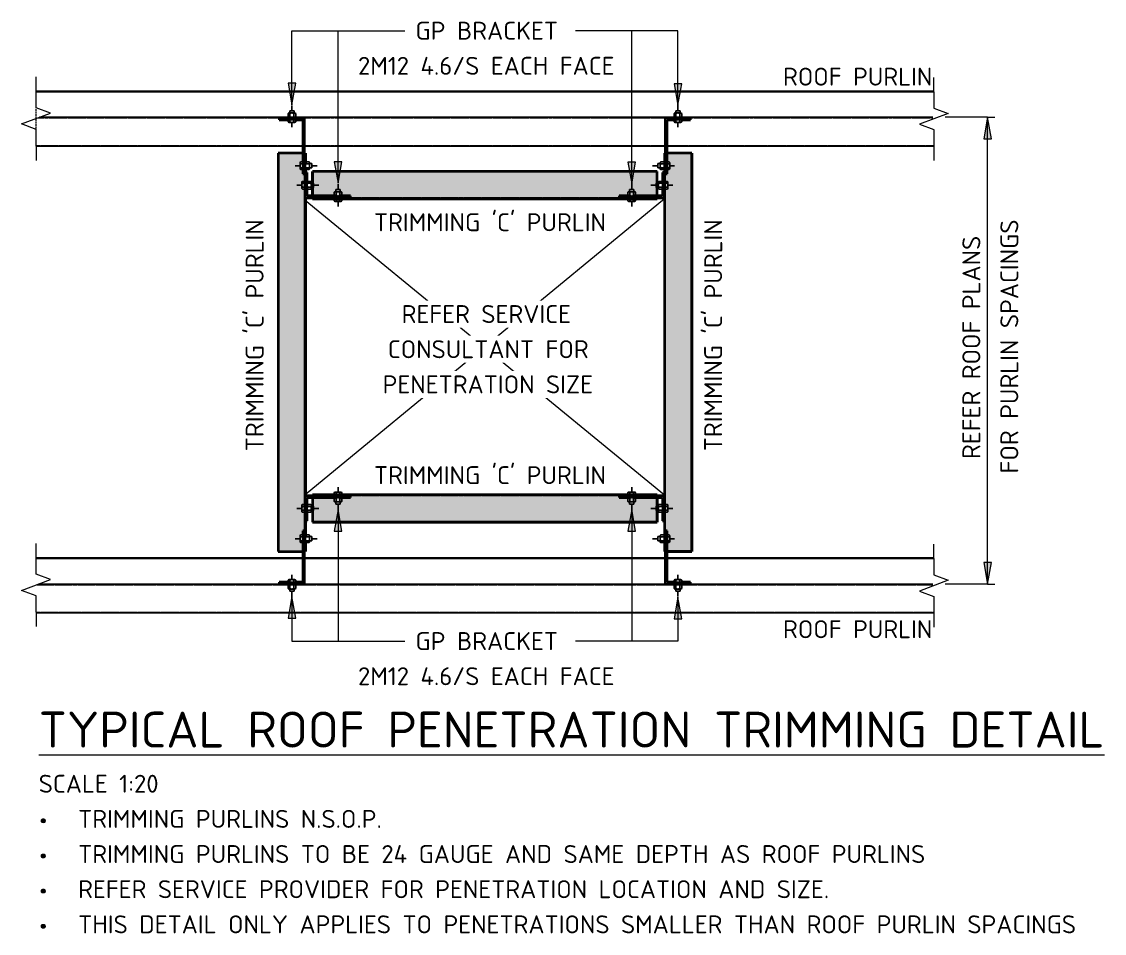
# Model space of a CAD drawing. Header units: millimetres. Extents: x 1168 to 16376, y 1585 to 4936.
# Drawn here: x 7123 to 10138, y 2053 to 4592 of the extents above; entities that cross this region are included whole.
import ezdxf

# ---------------------------------------------------------------- set-up
doc = ezdxf.new("R2010")
doc.units = ezdxf.units.MM
doc.linetypes.add('Dash', pattern=[7, 5, -2])
doc.linetypes.add('Hidden', pattern=[4, 3, -1])
for name, color, linetype, lineweight in [('A-000-T_TEXT', 231, 'Continuous', 13), ('A-010-D_DIM', 211, 'Continuous', 13), ('A-010-D_DIM-20', 211, 'Continuous', 13), ('A-010-M_LINE', 90, 'Continuous', 13), ('Z-000-T_TEXT', 131, 'Continuous', 18), ('Z-060-M_DETAIL', 92, 'Continuous', 25), ('Z-200_P_REF_PLANE', 111, 'Dash', 13)]:
    doc.layers.add(name, color=color, linetype=linetype, lineweight=lineweight)
doc.styles.add('ISOCPEUR_1', font='isocpeur.ttf', dxfattribs={"height": 50})
doc.styles.add('ISOCPEUR_2', font='isocpeur.ttf', dxfattribs={"height": 100})
doc.dimstyles.new('2_5___Arrow_Tick_2', dxfattribs={"dimscale": 304.8, "dimtxt": 49.799059, "dimasz": 0.19685, "dimexe": 0.065617, "dimexo": 0.104987, "dimgap": 0.016404, "dimtad": 1, "dimdec": 0, "dimzin": 0, "dimdsep": 46, "dimtxsty": 'ISOCPEUR_1', "dimsah": 1, "dimcen": 0.09, "dimadec": 0, "dimazin": 0, "dimtfac": 1, "dimtdec": 4, "dimtix": 1, "dimtmove": 0, "dimatfit": 3, "dimfxl": 1, "dimtvp": 1, "dimtolj": 1, "dimtzin": 0, "dimlwd": 18, "dimlwe": 18, "dimarcsym": 2})

# ---------------------------------------------------------------- blocks, each defined once
blk = doc.blocks.new('NRP_Purlin Z-Plan - Z20019-3988764-S6_901 - TYPICAL PURLIN TRIMMING DETAILS')
at = {"layer": 'Z-060-M_DETAIL'}
for p, q in [((2500.7, -208.4), (0.7, -208.4)), ((9.9, -281.4), (705.3, -281.4)), ((721.3, -281.4), (1780.1, -281.4)), ((1796.1, -281.4), (2497.7, -281.4)), ((0.7, -361.4), (743.3, -361.4)), ((748.3, -361.4), (1753.1, -361.4)), ((1758.1, -361.4), (2500.7, -361.4))]:
    blk.add_line(p, q, dxfattribs=at)
at = {"layer": 'Z-060-M_DETAIL', "lineweight": 18}
blk.add_line((0.7, -210.3), (2500.7, -210.3), dxfattribs=at)
at = {"layer": 'Z-060-M_DETAIL', "linetype": 'Hidden', "lineweight": 18}
for p, q in [((4.8, -283.3), (678.3, -283.3)), ((748.3, -283.3), (1753.1, -283.3)), ((1823.1, -283.3), (2497.7, -283.3)), ((0.7, -359.5), (743.3, -359.5)), ((748.3, -359.5), (1753.1, -359.5)), ((1758.1, -359.5), (2500.7, -359.5))]:
    blk.add_line(p, q, dxfattribs=at)
blk = doc.blocks.new('NRP_Purlin Z-Plan - Z20019-V1-S6_901 - TYPICAL PURLIN TRIMMING DETAILS')
at = {"layer": 'Z-060-M_DETAIL'}
for p, q in [((743.3, -208.4), (0.7, -208.4)), ((1753.1, -208.4), (748.3, -208.4)), ((2500.7, -208.4), (1758.1, -208.4)), ((7.3, -281.4), (678.3, -281.4)), ((748.3, -281.4), (1753.1, -281.4)), ((1823.1, -281.4), (2497.7, -281.4)), ((0.7, -361.4), (2500.7, -361.4))]:
    blk.add_line(p, q, dxfattribs=at)
at = {"layer": 'Z-060-M_DETAIL', "lineweight": 18}
for p, q in [((0.7, -210.3), (743.3, -210.3)), ((748.3, -210.3), (1753.1, -210.3)), ((1758.1, -210.3), (2500.7, -210.3))]:
    blk.add_line(p, q, dxfattribs=at)
at = {"layer": 'Z-060-M_DETAIL', "linetype": 'Hidden', "lineweight": 18}
for p, q in [((3.7, -283.3), (705.3, -283.3)), ((721.3, -283.3), (1780.1, -283.3)), ((1796.1, -283.3), (2497.7, -283.3)), ((0.7, -359.5), (2500.7, -359.5))]:
    blk.add_line(p, q, dxfattribs=at)
blk = doc.blocks.new('NRP_Purlin C-Plan - C20024-3988765-S6_901 - TYPICAL PURLIN TRIMMING DETAILS')
at = {"layer": 'Z-060-M_DETAIL', "lineweight": 35}
for p, q in [((0, 54.45), (1108.9, 54.45)), ((0, -21.55), (26.999, -21.55)), ((43.001, -21.55), (54.15, -21.55)), ((124.15, -21.55), (954.15, -21.55)), ((1024.15, -21.55), (1065.899, -21.55)), ((1081.901, -21.55), (1108.9, -21.55))]:
    blk.add_line(p, q, dxfattribs=at)
at = {"layer": 'Z-060-M_DETAIL', "linetype": 'Hidden'}
for p, q in [((57, -19.15), (78.482, -19.15)), ((99.818, -19.15), (978.482, -19.15)), ((999.818, -19.15), (1051.9, -19.15))]:
    blk.add_line(p, q, dxfattribs=at)
blk = doc.blocks.new('NRP_Purlin C-Plan - C20024-3988766-S6_901 - TYPICAL PURLIN TRIMMING DETAILS')
at = {"layer": 'Z-060-M_DETAIL', "lineweight": 35}
for p, q in [((0, 21.55), (26.999, 21.55)), ((43.001, 21.55), (54.15, 21.55)), ((124.15, 21.55), (954.15, 21.55)), ((1024.15, 21.55), (1065.899, 21.55)), ((1081.901, 21.55), (1108.9, 21.55)), ((0, -54.45), (1108.9, -54.45))]:
    blk.add_line(p, q, dxfattribs=at)
at = {"layer": 'Z-060-M_DETAIL', "linetype": 'Hidden'}
for p, q in [((57, 19.15), (78.482, 19.15)), ((99.818, 19.15), (978.482, 19.15)), ((999.818, 19.15), (1051.9, 19.15))]:
    blk.add_line(p, q, dxfattribs=at)
blk = doc.blocks.new('NRP_Purlin C-Plan - C20024-3988767-S6_901 - TYPICAL PURLIN TRIMMING DETAILS')
at = {"layer": 'Z-060-M_DETAIL', "lineweight": 35}
for p, q in [((0, 21.55), (60.332, 21.55)), ((81.668, 21.55), (878.332, 21.55)), ((899.668, 21.55), (960, 21.55)), ((0, -54.45), (960, -54.45))]:
    blk.add_line(p, q, dxfattribs=at)
at = {"layer": 'Z-060-M_DETAIL', "linetype": 'Hidden'}
for p, q in [((0, 19.15), (65, 19.15)), ((77, 19.15), (883, 19.15)), ((895, 19.15), (960, 19.15))]:
    blk.add_line(p, q, dxfattribs=at)
blk = doc.blocks.new('NRP_Purlin C-Plan - C20024-3988768-S6_901 - TYPICAL PURLIN TRIMMING DETAILS')
at = {"layer": 'Z-060-M_DETAIL', "lineweight": 35}
for p, q in [((0, 54.45), (960, 54.45)), ((0, -21.55), (60.332, -21.55)), ((81.668, -21.55), (878.332, -21.55)), ((899.668, -21.55), (960, -21.55))]:
    blk.add_line(p, q, dxfattribs=at)
at = {"layer": 'Z-060-M_DETAIL', "linetype": 'Hidden'}
for p, q in [((0, -19.15), (65, -19.15)), ((77, -19.15), (883, -19.15)), ((895, -19.15), (960, -19.15))]:
    blk.add_line(p, q, dxfattribs=at)
blk = doc.blocks.new('NRP_Break Line _v2_ - Section-3988769-S6_901 - TYPICAL PURLIN TRIMMING DETAILS')
at = {"layer": 'Z-060-M_DETAIL', "lineweight": 18}
for p, q in [((0, 0), (46.5, 0)), ((106.5, 0), (153, 0))]:
    blk.add_line(p, q, dxfattribs=at)
blk = doc.blocks.new('NRP_Break Line _v2_ - Section-3988770-S6_901 - TYPICAL PURLIN TRIMMING DETAILS')
at = {"layer": 'Z-060-M_DETAIL', "lineweight": 18}
for p, q in [((0, 0), (45.55, 0)), ((105.55, 0), (151.1, 0))]:
    blk.add_line(p, q, dxfattribs=at)
blk = doc.blocks.new('NRP_Bolt Detailed Section _v2_ - M12-3988861-S6_901 - TYPICAL PURLIN TRIMMING DETAILS')
at = {"layer": 'Z-060-M_DETAIL'}
blk.add_hatch(color=256, dxfattribs=at).paths.add_polyline_path([(0, 6), (0, -6), (6.9, -6), (6.9, 6)])
for p, q in [((-7.3, 8), (-7.3, -8)), ((0, 10.7), (-5.8, 10.7)), ((0, 5.3), (-5.8, 5.3)), ((0, -10.7), (0, 10.7)), ((6.9, 6), (0, 6)), ((0, 6), (0, -6)), ((6.9, 8), (6.9, -8)), ((6.9, -6), (6.9, 6)), ((8.4, 10.7), (17.4, 10.7)), ((8.4, 5.3), (17.4, 5.3)), ((18.9, -8), (18.9, 8)), ((24.9, 6), (18.9, 6)), ((24.9, -6), (24.9, 6)), ((-7.3, 0), (-21, 0)), ((0, -5.3), (-5.8, -5.3)), ((0, -10.7), (-5.8, -10.7)), ((0, -6), (6.9, -6)), ((8.4, -5.3), (17.4, -5.3)), ((8.4, -10.7), (17.4, -10.7)), ((18.9, -6), (24.9, -6)), ((24.9, 0), (39.9, 0))]:
    blk.add_line(p, q, dxfattribs=at)
for centre, radius, start, end in [((-4.2, 8), 3.1, 120.5102, 239.4898), ((2.8, 0), 10.1, 148.1145, 211.8855), ((10, 8), 3.1, 120.5102, 239.4898), ((17, 0), 10.1, 148.1145, 211.8855), ((15.8, 8), 3.1, 300.5102, 59.4898), ((8.8, 0), 10.1, 328.1145, 31.8855), ((-4.2, -8), 3.1, 120.5102, 239.4898), ((10, -8), 3.1, 120.5102, 239.4898), ((15.8, -8), 3.1, 300.5102, 59.4898)]:
    blk.add_arc(centre, radius, start, end, dxfattribs=at)
blk = doc.blocks.new('NRP_Bolt Detailed Section _v2_ - M12-3988863-S6_901 - TYPICAL PURLIN TRIMMING DETAILS')
at = {"layer": 'Z-060-M_DETAIL'}
blk.add_hatch(color=256, dxfattribs=at).paths.add_polyline_path([(0, 6), (0, -6), (7.4, -6), (7.4, 6)])
for p, q in [((-7.3, 8), (-7.3, -8)), ((0, 10.7), (-5.8, 10.7)), ((0, 5.3), (-5.8, 5.3)), ((0, -10.7), (0, 10.7)), ((7.4, 6), (0, 6)), ((0, 6), (0, -6)), ((7.4, 8), (7.4, -8)), ((7.4, -6), (7.4, 6)), ((8.9, 10.7), (17.9, 10.7)), ((8.9, 5.3), (17.9, 5.3)), ((19.4, -8), (19.4, 8)), ((25.4, 6), (19.4, 6)), ((25.4, -6), (25.4, 6)), ((-7.3, 0), (-21, 0)), ((0, -5.3), (-5.8, -5.3)), ((0, -10.7), (-5.8, -10.7)), ((0, -6), (7.4, -6)), ((8.9, -5.3), (17.9, -5.3)), ((8.9, -10.7), (17.9, -10.7)), ((19.4, -6), (25.4, -6)), ((25.4, 0), (40.4, 0))]:
    blk.add_line(p, q, dxfattribs=at)
for centre, radius, start, end in [((-4.2, 8), 3.1, 120.5102, 239.4898), ((2.8, 0), 10.1, 148.1145, 211.8855), ((10.5, 8), 3.1, 120.5102, 239.4898), ((17.5, 0), 10.1, 148.1145, 211.8855), ((16.3, 8), 3.1, 300.5102, 59.4898), ((9.3, 0), 10.1, 328.1145, 31.8855), ((-4.2, -8), 3.1, 120.5102, 239.4898), ((10.5, -8), 3.1, 120.5102, 239.4898), ((16.3, -8), 3.1, 300.5102, 59.4898)]:
    blk.add_arc(centre, radius, start, end, dxfattribs=at)
blk = doc.blocks.new('NRP_Bolt Detailed Section _v2_ - M12-3988865-S6_901 - TYPICAL PURLIN TRIMMING DETAILS')
at = {"layer": 'Z-060-M_DETAIL'}
blk.add_hatch(color=256, dxfattribs=at).paths.add_polyline_path([(0, 6), (0, -6), (7.8, -6), (7.8, 6)])
for p, q in [((-7.3, 8), (-7.3, -8)), ((0, 10.7), (-5.8, 10.7)), ((0, 5.3), (-5.8, 5.3)), ((0, -10.7), (0, 10.7)), ((7.8, 6), (0, 6)), ((0, 6), (0, -6)), ((7.8, 8), (7.8, -8)), ((7.8, -6), (7.8, 6)), ((9.4, 10.7), (18.3, 10.7)), ((9.4, 5.3), (18.3, 5.3)), ((19.9, -8), (19.9, 8)), ((25.9, 6), (19.9, 6)), ((25.9, -6), (25.9, 6)), ((-7.3, 0), (-21, 0)), ((0, -5.3), (-5.8, -5.3)), ((0, -10.7), (-5.8, -10.7)), ((0, -6), (7.8, -6)), ((9.4, -5.3), (18.3, -5.3)), ((9.4, -10.7), (18.3, -10.7)), ((19.9, -6), (25.9, -6)), ((25.9, 0), (40.9, 0))]:
    blk.add_line(p, q, dxfattribs=at)
for centre, radius, start, end in [((-4.2, 8), 3.1, 120.5102, 239.4898), ((2.8, 0), 10.1, 148.1145, 211.8855), ((10.9, 8), 3.1, 120.5102, 239.4898), ((17.9, 0), 10.1, 148.1145, 211.8855), ((16.8, 8), 3.1, 300.5102, 59.4898), ((9.8, 0), 10.1, 328.1145, 31.8855), ((-4.2, -8), 3.1, 120.5102, 239.4898), ((10.9, -8), 3.1, 120.5102, 239.4898), ((16.8, -8), 3.1, 300.5102, 59.4898)]:
    blk.add_arc(centre, radius, start, end, dxfattribs=at)
blk = doc.blocks.new('NRP_Bolt Detailed Section _v2_ - M12-3988867-S6_901 - TYPICAL PURLIN TRIMMING DETAILS')
at = {"layer": 'Z-060-M_DETAIL'}
blk.add_hatch(color=256, dxfattribs=at).paths.add_polyline_path([(0, -6), (6.9, -6), (6.9, 6), (0, 6)])
for p, q in [((-7.3, 0), (-21, 0)), ((-7.3, -8), (-7.3, 8)), ((0, 10.7), (-5.8, 10.7)), ((0, 5.3), (-5.8, 5.3)), ((0, 10.7), (0, -10.7)), ((6.9, 6), (0, 6)), ((0, 6), (0, -6)), ((6.9, -8), (6.9, 8)), ((6.9, -6), (6.9, 6)), ((8.4, 10.7), (17.4, 10.7)), ((8.4, 5.3), (17.4, 5.3)), ((18.9, 8), (18.9, -8)), ((18.9, 6), (24.9, 6)), ((24.9, 6), (24.9, -6)), ((24.9, 0), (39.9, 0)), ((0, -5.3), (-5.8, -5.3)), ((0, -10.7), (-5.8, -10.7)), ((0, -6), (6.9, -6)), ((8.4, -5.3), (17.4, -5.3)), ((8.4, -10.7), (17.4, -10.7)), ((24.9, -6), (18.9, -6))]:
    blk.add_line(p, q, dxfattribs=at)
for centre, radius, start, end in [((-4.2, 8), 3.1, 120.5102, 239.4898), ((2.8, 0), 10.1, 148.1145, 211.8855), ((10, 8), 3.1, 120.5102, 239.4898), ((17, 0), 10.1, 148.1145, 211.8855), ((15.8, 8), 3.1, 300.5102, 59.4898), ((8.8, 0), 10.1, 328.1145, 31.8855), ((-4.2, -8), 3.1, 120.5102, 239.4898), ((10, -8), 3.1, 120.5102, 239.4898), ((15.8, -8), 3.1, 300.5102, 59.4898)]:
    blk.add_arc(centre, radius, start, end, dxfattribs=at)
blk = doc.blocks.new('DIMBLOCK12-S6_901 - TYPICAL PURLIN TRIMMING DETAILS')
at = {"layer": 'A-010-D_DIM-20', "lineweight": 18}
for points in [[(9812.7, 4325.3), (9802.2, 4265.3), (9823.3, 4265.3)], [(9812.7, 3025.3), (9823.3, 3085.3), (9802.2, 3085.3)]]:
    blk.add_hatch(color=256, dxfattribs=at).paths.add_polyline_path(points)
for p, q in [((9812.7, 4325.3), (9694.7, 4325.3)), ((9812.7, 4325.3), (9802.2, 4265.3)), ((9812.7, 3025.3), (9812.7, 4325.3)), ((9823.3, 4265.3), (9812.7, 4325.3)), ((9812.7, 4325.3), (9832.7, 4325.3)), ((9802.2, 4265.3), (9823.3, 4265.3)), ((9823.3, 3085.3), (9802.2, 3085.3)), ((9802.2, 3085.3), (9812.7, 3025.3)), ((9812.7, 3025.3), (9823.3, 3085.3)), ((9812.7, 3025.3), (9694.7, 3025.3)), ((9812.7, 3025.3), (9832.7, 3025.3))]:
    blk.add_line(p, q, dxfattribs=at)
at = {"layer": 'A-010-D_DIM-20', "color": 0, "lineweight": 18, "char_height": 50, "attachment_point": 1, "rotation": 90, "line_spacing_factor": 1.149209, "style": 'ISOCPEUR_1'}
for s, insert, width in [('FOR PURLIN SPACINGS', (9848.2, 3333.4), 820.535), ('REFER ROOF PLANS', (9742.4, 3373.6), 724.002)]:
    blk.add_mtext(s, dxfattribs=dict(at, insert=insert, width=width))

msp = doc.modelspace()

# ---------------------------------------------------------------- hatches: boundary and pattern name
at = {"layer": 'A-000-T_TEXT', "lineweight": 18}
for points in [[(7875.2, 4360.3), (7885.8, 4420.3), (7864.6, 4420.3)], [(8950.1, 4358.9), (8960.7, 4418.9), (8939.6, 4418.9)], [(8003.8, 4141.5), (8014.4, 4201.5), (7993.2, 4201.5)], [(8821.8, 4140.1), (8832.3, 4200.1), (8811.2, 4200.1)], [(8003.8, 3232.9), (7993.2, 3172.9), (8014.4, 3172.9)], [(8821.8, 3232.9), (8811.2, 3172.9), (8832.3, 3172.9)], [(7875.2, 2990.3), (7864.6, 2930.3), (7885.8, 2930.3)], [(8950.1, 2988.8), (8939.6, 2928.8), (8960.7, 2928.8)]]:
    msp.add_hatch(color=7, dxfattribs=at).paths.add_polyline_path(points)
at = {"layer": 'Z-060-M_DETAIL'}
for points in [[(7866.8, 3116.4), (7912.7, 3116.4), (7912.7, 3145.4), (7905.3, 3145.4), (7905.3, 3157.4), (7912.7, 3157.4), (7912.7, 3230.2), (7910.3, 3230.2), (7910.3, 3242.2), (7912.7, 3242.2), (7912.7, 4130.2), (7910.3, 4130.2), (7910.3, 4142.2), (7912.7, 4142.2), (7912.7, 4184.3), (7905.3, 4184.3), (7905.3, 4196.3), (7912.7, 4196.3), (7912.7, 4225.3), (7836.7, 4225.3), (7836.7, 3116.4)], [(8988.7, 3116.4), (8988.7, 4225.3), (8912.7, 4225.3), (8912.7, 4196.3), (8920.1, 4196.3), (8920.1, 4184.3), (8912.7, 4184.3), (8912.7, 4142.2), (8915.1, 4142.2), (8915.1, 4130.2), (8912.7, 4130.2), (8912.7, 3242.2), (8915.1, 3242.2), (8915.1, 3230.2), (8912.7, 3230.2), (8912.7, 3157.4), (8920.1, 3157.4), (8920.1, 3145.4), (8912.7, 3145.4), (8912.7, 3116.4)], [(7932.7, 4098.3), (7997.7, 4098.3), (7997.7, 4106.2), (8009.7, 4106.2), (8009.7, 4098.3), (8815.7, 4098.3), (8815.7, 4106.2), (8827.7, 4106.2), (8827.7, 4098.3), (8892.7, 4098.3), (8892.7, 4174.3), (7932.7, 4174.3), (7932.7, 4151.3)], [(7932.7, 3198), (8892.7, 3198), (8892.7, 3274), (8827.7, 3274), (8827.7, 3266.2), (8815.7, 3266.2), (8815.7, 3274), (8009.7, 3274), (8009.7, 3266.2), (7997.7, 3266.2), (7997.7, 3274), (7932.7, 3274), (7932.7, 3216.6)]]:
    msp.add_hatch(color=9, dxfattribs=at).paths.add_polyline_path(points)

# ---------------------------------------------------------------- linework, layer by layer
at = {"layer": 'A-000-T_TEXT', "color": 7, "lineweight": 18}
for p, q in [((7875.2, 4566.5), (8022.7, 4566.5)), ((7875.2, 4360.3), (7875.2, 4566.5)), ((8003.8, 4566.5), (8022.7, 4566.5)), ((8003.8, 4141.5), (8003.8, 4566.5)), ((8022.7, 4566.5), (8189.4, 4566.5)), ((8802.6, 4566.5), (8664.8, 4566.5)), ((8821.8, 4566.5), (8802.6, 4566.5)), ((8950.1, 4566.5), (8802.6, 4566.5)), ((8821.8, 4140.1), (8821.8, 4566.5)), ((8950.1, 4358.9), (8950.1, 4566.5)), ((7885.8, 4420.3), (7864.6, 4420.3)), ((7864.6, 4420.3), (7875.2, 4360.3)), ((7875.2, 4360.3), (7885.8, 4420.3)), ((8960.7, 4418.9), (8939.6, 4418.9)), ((8939.6, 4418.9), (8950.1, 4358.9)), ((8950.1, 4358.9), (8960.7, 4418.9)), ((8014.4, 4201.5), (7993.2, 4201.5)), ((7993.2, 4201.5), (8003.8, 4141.5)), ((8003.8, 4141.5), (8014.4, 4201.5)), ((8832.3, 4200.1), (8811.2, 4200.1)), ((8811.2, 4200.1), (8821.8, 4140.1)), ((8821.8, 4140.1), (8832.3, 4200.1)), ((8003.8, 3232.9), (7993.2, 3172.9)), ((8014.4, 3172.9), (8003.8, 3232.9)), ((8003.8, 3232.9), (8003.8, 2866.5)), ((8821.8, 3232.9), (8811.2, 3172.9)), ((8832.3, 3172.9), (8821.8, 3232.9)), ((8821.8, 3232.9), (8821.8, 2866.5)), ((7993.2, 3172.9), (8014.4, 3172.9)), ((8811.2, 3172.9), (8832.3, 3172.9)), ((7875.2, 2990.3), (7864.6, 2930.3)), ((7885.8, 2930.3), (7875.2, 2990.3)), ((7875.2, 2990.3), (7875.2, 2866.5)), ((8950.1, 2988.8), (8939.6, 2928.8)), ((8960.7, 2928.8), (8950.1, 2988.8)), ((8950.1, 2988.8), (8950.1, 2866.5)), ((7864.6, 2930.3), (7885.8, 2930.3)), ((8939.6, 2928.8), (8960.7, 2928.8)), ((7875.2, 2866.5), (8022.7, 2866.5)), ((8003.8, 2866.5), (8022.7, 2866.5)), ((8022.7, 2866.5), (8189.4, 2866.5)), ((8802.6, 2866.5), (8664.8, 2866.5)), ((8821.8, 2866.5), (8802.6, 2866.5)), ((8950.1, 2866.5), (8802.6, 2866.5))]:
    msp.add_line(p, q, dxfattribs=at)
at = {"layer": 'A-010-M_LINE', "lineweight": 35}
for p, q in [((7869.3, 4323.4), (7840.3, 4323.4)), ((7840.3, 4323.4), (7840.3, 4318.4)), ((7840.3, 4318.4), (7864.7, 4318.4)), ((7910.3, 4323.4), (7881.3, 4323.4)), ((7886, 4318.4), (7905.3, 4318.4)), ((7905.3, 4318.4), (7905.3, 4201)), ((7910.3, 4196.3), (7910.3, 4323.4)), ((8915.1, 4323.4), (8915.1, 4196.3)), ((8944.1, 4323.4), (8915.1, 4323.4)), ((8920.1, 4201), (8920.1, 4318.4)), ((8920.1, 4318.4), (8939.5, 4318.4)), ((8985.1, 4323.4), (8956.1, 4323.4)), ((8960.8, 4318.4), (8985.1, 4318.4)), ((8985.1, 4318.4), (8985.1, 4323.4)), ((7912.7, 4225.3), (7836.7, 4225.3)), ((7912.7, 4225.3), (7836.7, 4225.3)), ((7836.7, 4225.3), (7836.7, 3116.4)), ((7912.7, 3116.4), (7912.7, 4225.3)), ((8988.7, 4225.3), (8912.7, 4225.3)), ((8988.7, 4225.3), (8912.7, 4225.3)), ((8912.7, 4225.3), (8912.7, 3116.4)), ((8988.7, 3116.4), (8988.7, 4225.3)), ((7905.3, 4179.6), (7905.3, 4168.3)), ((7905.3, 4168.3), (7910.3, 4168.3)), ((7910.3, 4168.3), (7910.3, 4184.3)), ((7917.7, 4171.2), (7912.7, 4171.2)), ((7912.7, 4171.2), (7912.7, 4142.2)), ((7917.7, 4144.2), (7917.7, 4171.2)), ((7932.7, 4098.3), (7932.7, 4174.3)), ((8892.7, 4174.3), (7932.7, 4174.3)), ((7932.7, 4174.3), (7932.7, 4098.3)), ((8892.7, 4098.3), (8892.7, 4174.3)), ((8892.7, 4098.3), (8892.7, 4174.3)), ((8912.7, 4171.2), (8907.7, 4171.2)), ((8907.7, 4171.2), (8907.7, 4144.2)), ((8912.7, 4142.2), (8912.7, 4171.2)), ((8915.1, 4184.3), (8915.1, 4168.3)), ((8915.1, 4168.3), (8920.1, 4168.3)), ((8920.1, 4168.3), (8920.1, 4179.6)), ((7912.7, 4130.2), (7912.7, 4101.2)), ((7912.7, 4101.2), (7997.7, 4101.2)), ((7917.7, 4106.2), (7917.7, 4128.2)), ((7995.7, 4106.2), (7917.7, 4106.2)), ((8009.7, 4101.2), (8038.7, 4101.2)), ((8038.7, 4106.2), (8011.7, 4106.2)), ((8038.7, 4101.2), (8038.7, 4106.2)), ((8813.7, 4106.2), (8786.7, 4106.2)), ((8786.7, 4106.2), (8786.7, 4101.2)), ((8786.7, 4101.2), (8815.7, 4101.2)), ((8827.7, 4101.2), (8912.7, 4101.2)), ((8907.7, 4106.2), (8829.7, 4106.2)), ((8907.7, 4128.2), (8907.7, 4106.2)), ((8912.7, 4101.2), (8912.7, 4130.2)), ((7932.7, 4098.3), (8892.7, 4098.3)), ((7912.7, 3271.2), (7912.7, 3242.2)), ((7997.7, 3271.2), (7912.7, 3271.2)), ((7917.7, 3244.2), (7917.7, 3266.2)), ((7917.7, 3266.2), (7995.7, 3266.2)), ((7932.7, 3274), (7932.7, 3198)), ((8892.7, 3274), (7932.7, 3274)), ((7932.7, 3274), (7932.7, 3198)), ((8038.7, 3271.2), (8009.7, 3271.2)), ((8011.7, 3266.2), (8038.7, 3266.2)), ((8038.7, 3266.2), (8038.7, 3271.2)), ((8815.7, 3271.2), (8786.7, 3271.2)), ((8786.7, 3271.2), (8786.7, 3266.2)), ((8786.7, 3266.2), (8813.7, 3266.2)), ((8912.7, 3271.2), (8827.7, 3271.2)), ((8829.7, 3266.2), (8907.7, 3266.2)), ((8892.7, 3274), (8892.7, 3198)), ((8892.7, 3198), (8892.7, 3274)), ((8907.7, 3266.2), (8907.7, 3244.2)), ((8912.7, 3242.2), (8912.7, 3271.2)), ((7912.7, 3230.2), (7912.7, 3201.2)), ((7917.7, 3201.2), (7917.7, 3228.2)), ((8907.7, 3228.2), (8907.7, 3201.2)), ((8912.7, 3201.2), (8912.7, 3230.2)), ((7912.7, 3201.2), (7917.7, 3201.2)), ((7932.7, 3198), (8892.7, 3198)), ((8907.7, 3201.2), (8912.7, 3201.2)), ((7910.3, 3173.4), (7905.3, 3173.4)), ((7905.3, 3173.4), (7905.3, 3162.1)), ((7910.3, 3157.4), (7910.3, 3173.4)), ((8920.1, 3173.4), (8915.1, 3173.4)), ((8915.1, 3173.4), (8915.1, 3157.4)), ((8920.1, 3162.1), (8920.1, 3173.4)), ((7905.3, 3140.7), (7905.3, 3030.3)), ((7910.3, 3025.3), (7910.3, 3145.4)), ((8915.1, 3145.4), (8915.1, 3025.3)), ((8920.1, 3030.3), (8920.1, 3140.7)), ((7836.7, 3116.4), (7912.7, 3116.4)), ((7836.7, 3116.4), (7912.7, 3116.4)), ((8988.7, 3116.4), (8912.7, 3116.4)), ((8912.7, 3116.4), (8988.7, 3116.4)), ((7864.7, 3030.3), (7840.3, 3030.3)), ((7840.3, 3030.3), (7840.3, 3025.3)), ((7840.3, 3025.3), (7869.3, 3025.3)), ((7881.3, 3025.3), (7910.3, 3025.3)), ((7905.3, 3030.3), (7886, 3030.3)), ((8915.1, 3025.3), (8944.1, 3025.3)), ((8939.5, 3030.3), (8920.1, 3030.3)), ((8956.1, 3025.3), (8985.1, 3025.3)), ((8985.1, 3030.3), (8960.8, 3030.3)), ((8985.1, 3025.3), (8985.1, 3030.3))]:
    msp.add_line(p, q, dxfattribs=at)
at = {"layer": 'A-010-M_LINE', "lineweight": 18}
for p, q in [((8912.7, 4098.3), (7912.7, 3274)), ((7912.7, 4094.9), (8912.7, 3274))]:
    msp.add_line(p, q, dxfattribs=at)
at = {"layer": 'Z-000-T_TEXT'}
for p, q in [((7162.7, 4398.3), (7162.7, 4438.3)), ((9662.7, 4396.4), (9662.7, 4436.4)), ((7202.7, 4336.8), (7162.7, 4351.8)), ((9662.7, 4350.9), (9702.7, 4335.9)), ((7122.7, 4306.8), (7202.7, 4336.8)), ((9702.7, 4335.9), (9622.7, 4305.9)), ((7162.7, 4291.8), (7122.7, 4306.8)), ((9622.7, 4305.9), (9662.7, 4290.9)), ((7162.7, 4245.3), (7162.7, 4205.3)), ((9662.7, 4245.3), (9662.7, 4205.3)), ((7162.7, 3098.3), (7162.7, 3138.3)), ((9662.7, 3096.4), (9662.7, 3136.4)), ((7202.7, 3037.8), (7162.7, 3052.8)), ((9662.7, 3050.9), (9702.7, 3035.9)), ((7122.7, 3007.8), (7202.7, 3037.8)), ((9702.7, 3035.9), (9622.7, 3005.9)), ((7162.7, 2992.8), (7122.7, 3007.8)), ((9622.7, 3005.9), (9662.7, 2990.9)), ((7162.7, 2947.2), (7162.7, 2907.2)), ((9662.7, 2945.3), (9662.7, 2905.3))]:
    msp.add_line(p, q, dxfattribs=at)
at = {"layer": 'Z-200_P_REF_PLANE'}
msp.add_line((7162.7, 4245.3), (7162.7, 4398.3), dxfattribs=at)

# ---------------------------------------------------------------- block references
at = {"layer": 'Z-060-M_DETAIL', "linetype": 'Hidden', "lineweight": 18}
for name, p in [('NRP_Purlin Z-Plan - Z20019-3988764-S6_901 - TYPICAL PURLIN TRIMMING DETAILS', (7162.1, 4606.7)), ('NRP_Purlin Z-Plan - Z20019-V1-S6_901 - TYPICAL PURLIN TRIMMING DETAILS', (7162.1, 3306.7))]:
    msp.add_blockref(name, p, dxfattribs=at)
at = {"layer": 'Z-060-M_DETAIL', "lineweight": 18}
for name, p, rotation in [('NRP_Break Line _v2_ - Section-3988769-S6_901 - TYPICAL PURLIN TRIMMING DETAILS', (7162.7, 4245.3), 89.9999999999999), ('NRP_Break Line _v2_ - Section-3988770-S6_901 - TYPICAL PURLIN TRIMMING DETAILS', (9662.7, 4396.4), 270), ('NRP_Break Line _v2_ - Section-3988770-S6_901 - TYPICAL PURLIN TRIMMING DETAILS', (7162.7, 2947.2), 89.9999999999999), ('NRP_Break Line _v2_ - Section-3988770-S6_901 - TYPICAL PURLIN TRIMMING DETAILS', (9662.7, 3096.4), 270)]:
    msp.add_blockref(name, p, dxfattribs=dict(at, rotation=rotation))
at = {"layer": 'Z-060-M_DETAIL'}
for name, p, rotation in [('NRP_Bolt Detailed Section _v2_ - M12-3988861-S6_901 - TYPICAL PURLIN TRIMMING DETAILS', (7875.3, 4318.4), 90), ('NRP_Bolt Detailed Section _v2_ - M12-3988861-S6_901 - TYPICAL PURLIN TRIMMING DETAILS', (8950.1, 4318.4), 90), ('NRP_Bolt Detailed Section _v2_ - M12-3988863-S6_901 - TYPICAL PURLIN TRIMMING DETAILS', (8920.1, 4190.3), 180), ('NRP_Bolt Detailed Section _v2_ - M12-3988865-S6_901 - TYPICAL PURLIN TRIMMING DETAILS', (8003.7, 4098.3), 90), ('NRP_Bolt Detailed Section _v2_ - M12-3988865-S6_901 - TYPICAL PURLIN TRIMMING DETAILS', (8821.7, 4098.3), 90), ('NRP_Bolt Detailed Section _v2_ - M12-3988863-S6_901 - TYPICAL PURLIN TRIMMING DETAILS', (8915.1, 4136.2), 180), ('NRP_Bolt Detailed Section _v2_ - M12-3988865-S6_901 - TYPICAL PURLIN TRIMMING DETAILS', (8003.7, 3274), 270), ('NRP_Bolt Detailed Section _v2_ - M12-3988865-S6_901 - TYPICAL PURLIN TRIMMING DETAILS', (8821.7, 3274), 270), ('NRP_Bolt Detailed Section _v2_ - M12-3988863-S6_901 - TYPICAL PURLIN TRIMMING DETAILS', (8915.1, 3236.2), 180), ('NRP_Bolt Detailed Section _v2_ - M12-3988863-S6_901 - TYPICAL PURLIN TRIMMING DETAILS', (8920.1, 3151.4), 180), ('NRP_Bolt Detailed Section _v2_ - M12-3988861-S6_901 - TYPICAL PURLIN TRIMMING DETAILS', (7875.3, 3030.3), 270), ('NRP_Bolt Detailed Section _v2_ - M12-3988867-S6_901 - TYPICAL PURLIN TRIMMING DETAILS', (8950.1, 3030.3), 270)]:
    msp.add_blockref(name, p, dxfattribs=dict(at, rotation=rotation))
at = {"layer": 'Z-060-M_DETAIL', "linetype": 'Hidden'}
for name, p, rotation in [('NRP_Purlin C-Plan - C20024-3988766-S6_901 - TYPICAL PURLIN TRIMMING DETAILS', (7891.2, 4225.3), 270.0000000000001), ('NRP_Purlin C-Plan - C20024-3988765-S6_901 - TYPICAL PURLIN TRIMMING DETAILS', (8934.3, 4225.3), 269.9999999999999), ('NRP_Purlin C-Plan - C20024-3988767-S6_901 - TYPICAL PURLIN TRIMMING DETAILS', (8892.7, 4119.9), 180), ('NRP_Purlin C-Plan - C20024-3988768-S6_901 - TYPICAL PURLIN TRIMMING DETAILS', (8892.7, 3252.5), 180)]:
    msp.add_blockref(name, p, dxfattribs=dict(at, rotation=rotation))
at = {"layer": 'Z-060-M_DETAIL'}
for p in [(7905.3, 4190.3), (7910.3, 4136.2), (7910.3, 3236.2), (7905.3, 3151.4)]:
    msp.add_blockref('NRP_Bolt Detailed Section _v2_ - M12-3988863-S6_901 - TYPICAL PURLIN TRIMMING DETAILS', p, dxfattribs=at)

# ---------------------------------------------------------------- texts
at = {"layer": 'A-000-T_TEXT', "color": 7, "lineweight": 18, "attachment_point": 1}
for s, insert, char_height, width, style in [('GP BRACKET ', (8219.4, 4591.5), 50, 503.46, 'ISOCPEUR_1'), ('2M12 4.6/S EACH FACE', (8059.4, 4493.7), 50, 856.202, 'ISOCPEUR_1'), ('ROOF PURLIN', (9242.9, 4463.5), 50, 477.806, 'ISOCPEUR_1'), ("TRIMMING 'C' PURLIN ", (8103.7, 4058), 50, 768.017, 'ISOCPEUR_1'), ("TRIMMING 'C' PURLIN ", (8103.7, 3353.6), 50, 768.017, 'ISOCPEUR_1'), ('ROOF PURLIN', (9242.9, 2924.6), 50, 477.806, 'ISOCPEUR_1'), ('GP BRACKET ', (8219.4, 2891.5), 50, 503.46, 'ISOCPEUR_1'), ('2M12 4.6/S EACH FACE', (8059.4, 2793.7), 50, 856.202, 'ISOCPEUR_1'), ('\\LTYPICAL ROOF PENETRATION TRIMMING DETAIL', (7170.2, 2670.1), 100, 3453.67, 'ISOCPEUR_2'), ('SCALE 1:20', (7170.2, 2494.2), 50, 404.05, 'ISOCPEUR_1'), ('TRIMMING PURLINS N.S.O.P. ', (7280, 2396.3), 50, 1011.73, 'ISOCPEUR_1'), ('•', (7170.2, 2396.3), 50, 133.093, 'ISOCPEUR_1'), ('TRIMMING PURLINS TO BE 24 GAUGE AND SAME DEPTH AS ROOF PURLINS', (7280, 2298.4), 50, 2743.375, 'ISOCPEUR_1'), ('•', (7170.2, 2298.4), 50, 133.093, 'ISOCPEUR_1'), ('•', (7170.2, 2200.5), 50, 133.093, 'ISOCPEUR_1'), ('REFER SERVICE PROVIDER FOR PENETRATION LOCATION AND SIZE.', (7280, 2200.5), 50, 2449.957, 'ISOCPEUR_1'), ('THIS DETAIL ONLY APPLIES TO PENETRATIONS SMALLER THAN ROOF PURLIN SPACINGS', (7280, 2102.6), 50, 3253.248, 'ISOCPEUR_1'), ('•', (7170.2, 2102.6), 50, 133.093, 'ISOCPEUR_1')]:
    msp.add_mtext(s, dxfattribs=dict(at, insert=insert, char_height=char_height, width=width, style=style))
at = {"layer": 'A-000-T_TEXT', "color": 7, "lineweight": 18, "char_height": 50, "width": 768.017, "attachment_point": 1, "rotation": 90, "style": 'ISOCPEUR_1'}
for insert in [(7746.6, 3395.2), (9023.5, 3395.2)]:
    msp.add_mtext("TRIMMING 'C' PURLIN ", dxfattribs=dict(at, insert=insert))

# ---------------------------------------------------------------- dimensions: what is measured, and where the dimension line sits
at = {"layer": 'A-010-D_DIM', "lineweight": 18}
dim = msp.add_linear_dim(base=(9812.7, 4325.3), p1=(9662.7, 3025.3), p2=(9662.7, 4325.3), angle=90, text='REFER ROOF PLANS\\XFOR PURLIN SPACINGS', dimstyle='2_5___Arrow_Tick_2', override={"dimpost": '<>', "dimfxl": 1300}, dxfattribs=at)
dim.commit()
dim.dimension.update_dxf_attribs({"geometry": 'DIMBLOCK12-S6_901 - TYPICAL PURLIN TRIMMING DETAILS', "text_midpoint": (9812.7, 3675.3)})

# ---------------------------------------------------------------- next in the draw order: texts
at = {"layer": 'A-000-T_TEXT', "color": 7, "lineweight": 18, "char_height": 50, "attachment_point": 1, "style": 'ISOCPEUR_1', "bg_fill": 3, "box_fill_scale": 1.25, "bg_fill_color": 256, "bg_fill_true_color": 13158600, "bg_fill_transparency": 0}
for s, insert, width in [('REFER SERVICE ', (8180.8, 3802.3), 598.059), ('CONSULTANT FOR ', (8142.4, 3704.4), 691.055), ('PENETRATION SIZE', (8127.9, 3606.5), 689.451)]:
    msp.add_mtext(s, dxfattribs=dict(at, insert=insert, width=width))

doc.saveas('drawing.dxf')
